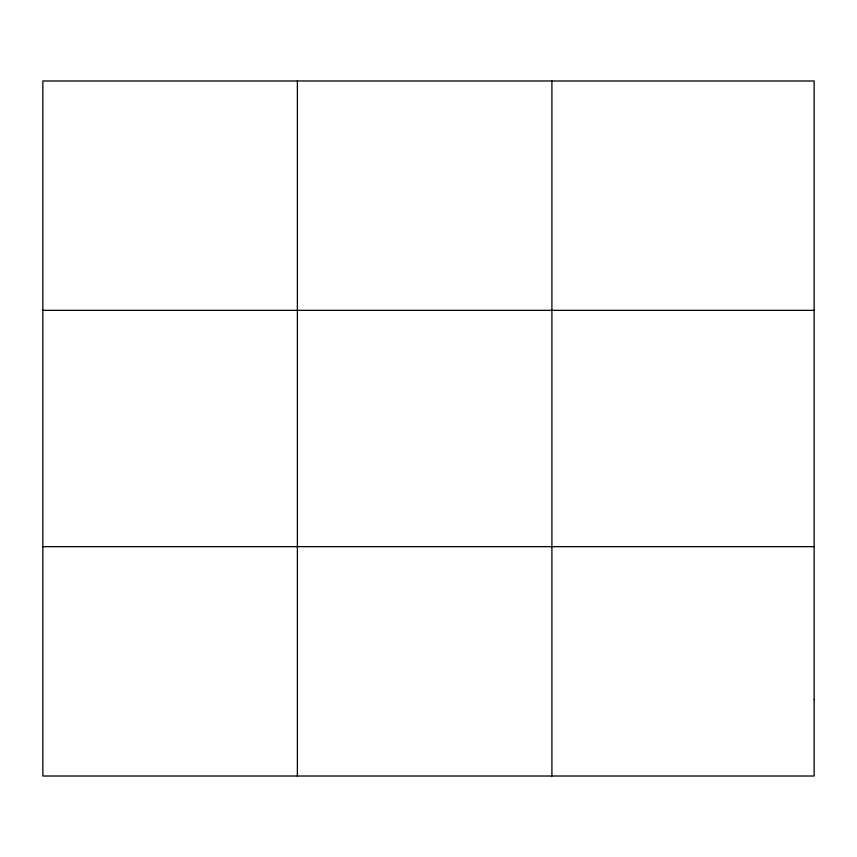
<?xml version="1.0" encoding="UTF-8"?>
<svg xmlns="http://www.w3.org/2000/svg" width="857" height="857" viewBox="0 0 857 857"><rect width="100%" height="100%" fill="white"/><g stroke="black" fill="none" stroke-linecap="round" stroke-linejoin="round"><path stroke-width="1.29" d="M297.379 80.986L297.379 776.014M551.908 80.986L551.908 776.014M42.85 310.341L814.15 310.341M42.85 546.659L814.15 546.659M814.15 699.569L814.15 776.014L42.85 776.014L42.85 80.986L814.15 80.986L814.15 699.569"/></g></svg>
